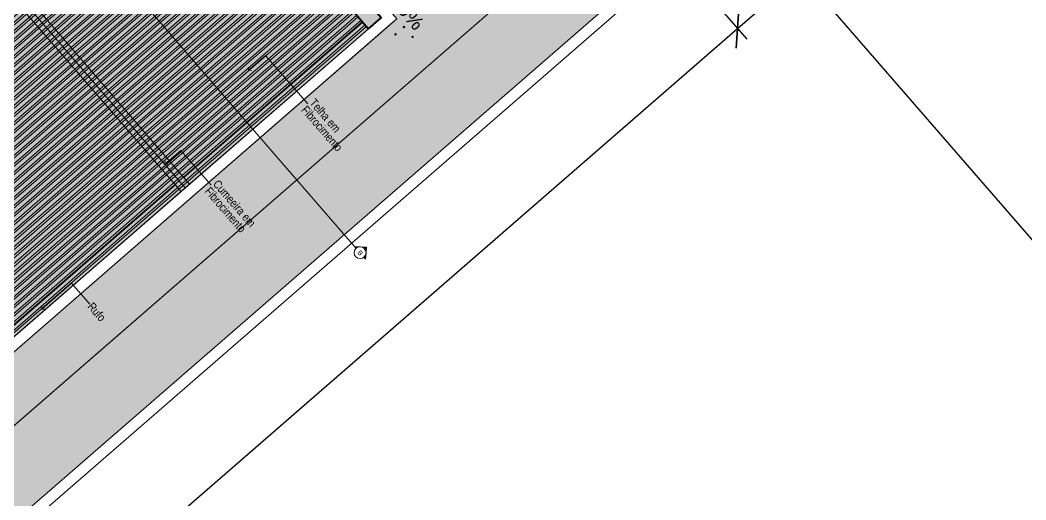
# Model space of a CAD drawing. Extents: x -175 to 397, y -1718 to -729.
# Drawn here: x 112.38 to 130.41, y -1396.95 to -1388.36 of the extents above; entities that cross this region are included whole.
import ezdxf

# ---------------------------------------------------------------- set-up
doc = ezdxf.new("R2010")
doc.units = 0
doc.header["$LTSCALE"] = 2
doc.set_wipeout_variables(frame=1)
doc.linetypes.add('Dot & Dashed', pattern=[0.012, 0.01, -0.001, 0, -0.001])
doc.linetypes.add('Wipeout_Contour', pattern=[1, 0, -1])
for name, color, linetype, lineweight in [('01_PLANTA COBERTURA_5_0_Caneta_No__7', 7, 'Continuous', 13), ('01_PLANTA COBERTURA_5_COBERTURA-LINHAS.EXEC_Caneta_No__241', 7, 'Continuous', 13), ('01_PLANTA COBERTURA_5_ESTRUTURA-COB.EST_Caneta_No__1', 7, 'Continuous', 35), ('01_PLANTA COBERTURA_5_ESTRUTURA-COB.EST_Caneta_No__241', 7, 'Continuous', 13), ('01_PLANTA COBERTURA_5_ESTRUTURA-COB.EST_Caneta_No__98', 7, 'Continuous', 0), ('01_PLANTA COBERTURA_5_LAJES.EST_Caneta_No__241', 7, 'Continuous', 13), ('01_PLANTA COBERTURA_5_LAJES.EST_Caneta_No__98', 7, 'Continuous', 0), ('01_PLANTA COBERTURA_5_LAJES.EST_Caneta_No__99', 7, 'Continuous', 20), ('01_PLANTA COBERTURA_5_PAREDE CONSTRUIR_Caneta_No__241', 7, 'Continuous', 13), ('01_PLANTA COBERTURA_5_TERRENO.ARQ_Caneta_No__241', 7, 'Continuous', 13)]:
    doc.layers.add(name, color=color, linetype=linetype, lineweight=lineweight)
for name, color, linetype, lineweight, true_color in [('01_PLANTA COBERTURA_5_COTAS IMPLANTAÇÃO.EXEC_Caneta_No__25', 7, 'Continuous', 13, 0x982312), ('01_PLANTA COBERTURA_5_ESTRUTURA-COB.EST_Caneta_No__13', 7, 'Continuous', 0, 0xaaaaaa), ('01_PLANTA COBERTURA_5_ESTRUTURA-COB.EST_Caneta_No__19', 7, 'Continuous', 0, 0xe9e9e9), ('01_PLANTA COBERTURA_5_ESTRUTURA-COB.EST_Caneta_No__9', 7, 'Continuous', 5, 0x020202), ('01_PLANTA COBERTURA_5_LAJES.EST_Caneta_No__18', 7, 'Continuous', 0, 0xdfdfdf), ('01_PLANTA COBERTURA_5_LAJES.EST_Caneta_No__19', 7, 'Continuous', 0, 0xe9e9e9)]:
    doc.layers.add(name, color=color, linetype=linetype, lineweight=lineweight, true_color=true_color)
for name, color, linetype in [('01_PLANTA COBERTURA_5_ESTRUTURA-COB.EST', 7, 'Continuous'), ('01_PLANTA COBERTURA_5_LAJES.EST', 7, 'Continuous'), ('01_PLANTA COBERTURA_5_PAREDE CONSTRUIR', 7, 'Continuous'), ('01_PLANTA COBERTURA_5_TERRENO.ARQ', 7, 'Continuous'), ('ARQ-COTAS', 7, 'Continuous'), ('F-SC-SUPERFICIE', 7, 'Continuous')]:
    doc.layers.add(name, color=color, linetype=linetype)
doc.styles.add('GENERATED_STYLE_1', font='arial.ttf')
doc.styles.add('GENERATED_STYLE_2', font='ARIALN.TTF')
doc.styles.add('ROMANS', font='ROMANS.shx')
doc.styles.get("Standard").update_dxf_attribs({"font": 'arial.ttf'})
doc.dimstyles.new('1-500', dxfattribs={"dimscale": 5, "dimtxt": 0.15, "dimasz": 0.1, "dimexe": 0.05, "dimexo": 0.1, "dimgap": 0.03, "dimtad": 1, "dimzin": 5, "dimdsep": 46, "dimtxsty": 'ROMANS', "dimblk": 'OBLIQUE', "dimcen": 0, "dimclrd": 256, "dimclre": 256, "dimclrt": 2, "dimadec": 0, "dimazin": 0, "dimtfac": 1, "dimtofl": 0, "dimtmove": 2, "dimatfit": 3, "dimldrblk": 'OBLIQUE', "dimfxl": 0.04, "dimtolj": 1, "dimtzin": 1, "dimarcsym": 0})
pattern_1 = [(90, (184.42084, -1352.6369), (-0.1125, -7e-18), []), (90, (184.38334, -1352.6369), (-0.1125, -7e-18), [])]

# ---------------------------------------------------------------- blocks, each defined once
blk = doc.blocks.new('IMPLANTAÇÃO')
at = {"layer": '01_PLANTA COBERTURA_5_COTAS IMPLANTAÇÃO.EXEC_Caneta_No__25', "linetype": 'Continuous', "lineweight": 13, "true_color": 0x982312}
for points in [[(140.589, -1385.237), (140.59, -1385.241), (140.593, -1385.245), (140.597, -1385.248), (140.602, -1385.249), (140.607, -1385.248), (140.611, -1385.245), (140.613, -1385.241), (140.614, -1385.237), (140.613, -1385.232), (140.611, -1385.228), (140.607, -1385.225), (140.602, -1385.224), (140.597, -1385.225), (140.593, -1385.228), (140.59, -1385.232)], [(140.824, -1385.237), (140.825, -1385.241), (140.828, -1385.245), (140.832, -1385.248), (140.837, -1385.249), (140.842, -1385.248), (140.846, -1385.245), (140.848, -1385.241), (140.849, -1385.237), (140.848, -1385.232), (140.846, -1385.228), (140.842, -1385.225), (140.837, -1385.224), (140.832, -1385.225), (140.828, -1385.228), (140.825, -1385.232)], [(140.589, -1385.437), (140.59, -1385.441), (140.593, -1385.445), (140.597, -1385.448), (140.602, -1385.449), (140.607, -1385.448), (140.611, -1385.445), (140.613, -1385.441), (140.614, -1385.437), (140.613, -1385.432), (140.611, -1385.428), (140.607, -1385.425), (140.602, -1385.424), (140.597, -1385.425), (140.593, -1385.428), (140.59, -1385.432)]]:
    blk.add_hatch(color=24, dxfattribs=at).paths.add_polyline_path(points)
at = {"layer": '01_PLANTA COBERTURA_5_LAJES.EST', "linetype": 'Continuous', "lineweight": 0, "true_color": 0x000000}
for points in [[(143.215, -1388.407), (143.14, -1388.332), (143.065, -1388.407, -0.414214)], [(143.29, -1388.482), (143.215, -1388.407, -0.198912), (143.246, -1388.482)]]:
    blk.add_hatch(color=18, dxfattribs=at).paths.add_polyline_path(points)
at = {"layer": '01_PLANTA COBERTURA_5_LAJES.EST_Caneta_No__18', "linetype": 'Continuous', "lineweight": 0, "true_color": 0xdfdfdf}
h = blk.add_hatch(dxfattribs=at)
h.set_pattern_fill('PISO_EXTERNO__0005', color=254, style=0, pattern_type=2)
h.set_pattern_definition([(45, (184.42084, -1352.0369), (-0.1909188, 0.1909188), [0, -0.18, 0, -0.27]), (110, (185.02084, -1352.0369), (0.253717, 0.09234544), [0, -0.132, 0, -0.228])])
h.paths.add_polyline_path([(107.907, -1417.738), (110.607, -1417.738, -0.414214), (108.607, -1419.738), (117.607, -1419.738, -0.414214), (115.607, -1417.738), (115.607, -1414.938), (115.607, -1398.037, -0.414214), (117.907, -1395.737), (118.507, -1395.737), (118.507, -1394.937), (117.907, -1394.937), (117.907, -1390.841), (119.307, -1390.841), (119.307, -1389.341), (117.907, -1389.341), (117.907, -1385.237), (119.307, -1385.237), (127.707, -1385.237), (130.607, -1385.237), (140.407, -1385.237), (140.407, -1394.937), (130.607, -1394.937), (130.607, -1399.737), (140.407, -1399.737), (140.407, -1403.488), (138.807, -1403.488), (138.807, -1404.987), (140.407, -1404.987), (140.407, -1412.937), (135.505, -1412.937), (135.505, -1413.737), (140.06, -1413.737), (140.06, -1419.738), (140.407, -1419.738), (142.907, -1419.738), (142.907, -1380.738), (142.707, -1380.738), (142.707, -1412.937), (141.407, -1412.937), (141.407, -1382.638), (117.907, -1382.638), (117.907, -1380.738), (107.907, -1380.738)])
h.paths.add_polyline_path([(110.607, -1397.738), (108.107, -1397.738), (108.107, -1395.726), (108.622, -1395.728, -0.414214), (110.607, -1397.724)], flags=0)
h.paths.add_polyline_path([(110.607, -1398.222, -0.009328), (110.607, -1398.297)], flags=0)
h.paths.add_polyline_path([(131.607, -1398.937), (131.607, -1395.737), (140.407, -1395.737), (140.407, -1398.937)], flags=0)
h.paths.add_polyline_path([(116.707, -1386.737), (108.107, -1386.737), (108.107, -1385.237), (116.707, -1385.237)], flags=0)
at = {"layer": '01_PLANTA COBERTURA_5_LAJES.EST_Caneta_No__19', "linetype": 'Continuous', "lineweight": 0, "true_color": 0xefefef}
blk.add_hatch(color=7, dxfattribs=at).paths.add_polyline_path([(119.507, -1399.937), (118.107, -1399.937), (118.107, -1412.737), (127.907, -1412.737), (140.207, -1412.737), (140.207, -1409.437), (140.207, -1405.188), (138.607, -1405.188), (138.607, -1403.288), (140.207, -1403.288), (140.207, -1399.937), (138.607, -1399.937), (130.407, -1399.937), (130.407, -1394.737), (140.207, -1394.737), (140.207, -1385.437), (130.407, -1385.437), (127.907, -1385.437), (127.707, -1385.437), (119.507, -1385.437), (118.107, -1385.437), (118.107, -1389.141), (119.507, -1389.141), (119.507, -1391.041), (118.107, -1391.041), (118.107, -1394.737), (119.507, -1394.737)])
at = {"layer": '01_PLANTA COBERTURA_5_TERRENO.ARQ', "linetype": 'Continuous', "lineweight": 0, "true_color": 0xc5d9be}
blk.add_hatch(color=9, dxfattribs=at).paths.add_polyline_path([(117.907, -1380.938), (117.907, -1382.638), (141.407, -1382.638), (141.407, -1409.237), (142.707, -1409.237), (142.707, -1380.938), (141.407, -1380.938)])
at = {"layer": '01_PLANTA COBERTURA_5_COBERTURA-LINHAS.EXEC_Caneta_No__241', "color": 7, "linetype": 'Continuous', "lineweight": 13, "ltscale": 1000}
for p, q in [((139.359, -1387.852), (139.359, -1387.445)), ((139.359, -1387.852), (139.321, -1387.814)), ((139.359, -1387.852), (139.396, -1387.814)), ((139.647, -1390.087), (139.647, -1389.708)), ((139.647, -1390.087), (139.61, -1390.049)), ((139.647, -1390.087), (139.685, -1390.049))]:
    blk.add_line(p, q, dxfattribs=at)
at = {"layer": '01_PLANTA COBERTURA_5_COTAS IMPLANTAÇÃO.EXEC_Caneta_No__25', "color": 24, "linetype": 'Continuous', "lineweight": 13, "ltscale": 1000, "true_color": 0x982312}
for centre in [(140.602, -1385.237), (140.837, -1385.237), (140.602, -1385.437)]:
    blk.add_circle(centre, 0.0125, dxfattribs=at)
at = {"layer": '01_PLANTA COBERTURA_5_ESTRUTURA-COB.EST_Caneta_No__241', "color": 7, "linetype": 'Continuous', "lineweight": 13, "ltscale": 1000}
for p, q in [((140.052, -1385.737), (140.052, -1389.987)), ((140.052, -1394.44), (140.052, -1390.187))]:
    blk.add_line(p, q, dxfattribs=at)
at = {"layer": '01_PLANTA COBERTURA_5_LAJES.EST_Caneta_No__241', "color": 7, "linetype": 'Continuous', "lineweight": 13, "ltscale": 1000, "flags": 128}
for points in [[(127.707, -1385.237), (130.607, -1385.237), (140.407, -1385.237), (140.407, -1394.937)], [(142.907, -1419.738), (142.907, -1380.738), (142.707, -1380.738), (142.707, -1412.937)], [(141.407, -1412.937), (141.407, -1382.638), (117.907, -1382.638)], [(118.107, -1394.737), (119.507, -1394.737), (119.507, -1399.937), (118.107, -1399.937), (118.107, -1412.737), (127.907, -1412.737), (140.207, -1412.737), (140.207, -1409.437), (140.207, -1405.188), (138.607, -1405.188), (138.607, -1403.288), (140.207, -1403.288), (140.207, -1399.937), (138.607, -1399.937), (130.407, -1399.937), (130.407, -1394.737), (140.207, -1394.737), (140.207, -1385.437), (130.407, -1385.437), (127.907, -1385.437), (127.707, -1385.437), (119.507, -1385.437)]]:
    blk.add_lwpolyline(points, dxfattribs=at)
at = {"layer": '01_PLANTA COBERTURA_5_LAJES.EST_Caneta_No__98', "color": 7, "linetype": 'Continuous', "lineweight": 0, "ltscale": 1000, "flags": 128}
for points in [[(143.215, -1388.407, 0.414214), (143.065, -1388.407), (143.14, -1388.332)], [(143.29, -1388.482), (143.246, -1388.482, 0.198912), (143.215, -1388.407)]]:
    blk.add_lwpolyline(points, format="xyb", close=True, dxfattribs=at)
at = {"layer": '01_PLANTA COBERTURA_5_LAJES.EST_Caneta_No__98', "color": 7, "linetype": 'Continuous', "lineweight": 0, "ltscale": 1000}
blk.add_circle((143.14, -1388.482), 0.106, dxfattribs=at)
at = {"layer": '01_PLANTA COBERTURA_5_TERRENO.ARQ_Caneta_No__241', "color": 7, "linetype": 'Continuous', "lineweight": 13, "ltscale": 1000, "flags": 128}
blk.add_lwpolyline([(117.907, -1380.938), (117.907, -1382.638), (141.407, -1382.638), (141.407, -1409.237), (142.707, -1409.237), (142.707, -1380.938), (141.407, -1380.938)], close=True, dxfattribs=at)
at = {"layer": '01_PLANTA COBERTURA_5_0_Caneta_No__7', "color": 7, "linetype": 'Continuous', "lineweight": 13, "insert": (143.105, -1388.525), "char_height": 0.085, "attachment_point": 7, "style": 'GENERATED_STYLE_1'}
blk.add_mtext('\\A1;{\\pql;\\pt0;\\fArial|b0|i0|c0|p0;\\W1.000000;B}', dxfattribs=at)
at = {"layer": '01_PLANTA COBERTURA_5_COBERTURA-LINHAS.EXEC_Caneta_No__241', "color": 7, "linetype": 'Continuous', "lineweight": 13, "insert": (140.516, -1387.269), "char_height": 0.15, "width": 1.6, "attachment_point": 1, "line_spacing_factor": 0.782313, "style": 'GENERATED_STYLE_2'}
blk.add_mtext('\\A1;{\\pql;\\pt0,241;\\fArial Narrow|b0|i0|c0|p0;\\W1.000000;Telha em Fibrocimento\\fArial Narrow|b0|i0|c0|p0;\\W1.000000;\\A1{\\H.66x;\\S^  ;}\\fArial Narrow|b0|i0|c0|p0;\\W1.000000;\\fArial Narrow|b0|i0|c0|p0;\\W1.000000;\\A1{\\H.66x;\\S^  ;}\\fArial Narrow|b0|i0|c0|p0;\\W1.000000;\\fArial Narrow|b0|i0|c0|p0;\\W1.000000;\\fArial Narrow|b0|i0|c0|p0;\\W1.000000;\\fArial Narrow|b0|i0|c0|p0;\\W1.000000;\\fArial Narrow|b0|i0|c0|p0;\\W1.000000;\\fArial Narrow|b0|i0|c0|p0;\\W1.000000;\\fArial Narrow|b0|i0|c0|p0;\\W1.000000;\\A1{\\H.66x;\\S^  ;}\\fArial Narrow|b0|i0|c0|p0;\\W1.000000;\\fArial Narrow|b0|i0|c0|p0;\\W1.000000;\\A1{\\H.66x;\\S^  ;}\\fArial Narrow|b0|i0|c0|p0;\\W1.000000;\\fArial Narrow|b0|i0|c0|p0;\\W1.000000;\\fArial Narrow|b0|i0|c0|p0;\\W1.000000;\\fArial Narrow|b0|i0|c0|p0;\\W1.000000;\\fArial Narrow|b0|i0|c0|p0;\\W1.000000;\\fArial Narrow|b0|i0|c0|p0;\\W1.000000;\\fArial Narrow|b0|i0|c0|p0;\\W1.000000;\\A1{\\H.66x;\\S^  ;}\\fArial Narrow|b0|i0|c0|p0;\\W1.000000;\\fArial Narrow|b0|i0|c0|p0;\\W1.000000;\\A1{\\H.66x;\\S^  ;}\\fArial Narrow|b0|i0|c0|p0;\\W1.000000;\\fArial Narrow|b0|i0|c0|p0;\\W1.000000;\\fArial Narrow|b0|i0|c0|p0;\\W1.000000;\\fArial Narrow|b0|i0|c0|p0;\\W1.000000;\\fArial Narrow|b0|i0|c0|p0;\\W1.000000;\\fArial Narrow|b0|i0|c0|p0;\\W1.000000;\\fArial Narrow|b0|i0|c0|p0;\\W1.000000;\\A1{\\H.66x;\\S^  ;}\\fArial Narrow|b0|i0|c0|p0;\\W1.000000;\\fArial Narrow|b0|i0|c0|p0;\\W1.000000;\\A1{\\H.66x;\\S^  ;}\\fArial Narrow|b0|i0|c0|p0;\\W1.000000;\\fArial Narrow|b0|i0|c0|p0;\\W1.000000;\\fArial Narrow|b0|i0|c0|p0;\\W1.000000;\\fArial Narrow|b0|i0|c0|p0;\\W1.000000;\\fArial Narrow|b0|i0|c0|p0;\\W1.000000;\\fArial Narrow|b0|i0|c0|p0;\\W1.000000;\\fArial Narrow|b0|i0|c0|p0;\\W1.000000;\\A1{\\H.66x;\\S^  ;}\\fArial Narrow|b0|i0|c0|p0;\\W1.000000;\\fArial Narrow|b0|i0|c0|p0;\\W1.000000;\\A1{\\H.66x;\\S^  ;}\\fArial Narrow|b0|i0|c0|p0;\\W1.000000;\\fArial Narrow|b0|i0|c0|p0;\\W1.000000;\\fArial Narrow|b0|i0|c0|p0;\\W1.000000;\\fArial Narrow|b0|i0|c0|p0;\\W1.000000;\\fArial Narrow|b0|i0|c0|p0;\\W1.000000;\\fArial Narrow|b0|i0|c0|p0;\\W1.000000;\\fArial Narrow|b0|i0|c0|p0;\\W1.000000;\\A1{\\H.66x;\\S^  ;}\\fArial Narrow|b0|i0|c0|p0;\\W1.000000;}', dxfattribs=at)
at = {"layer": '01_PLANTA COBERTURA_5_COBERTURA-LINHAS.EXEC_Caneta_No__241', "color": 7, "linetype": 'Continuous', "lineweight": 13, "insert": (140.664, -1392.668), "char_height": 0.15, "attachment_point": 1, "style": 'GENERATED_STYLE_2'}
blk.add_mtext('\\A1;{\\pql;\\pt0,241;\\fArial Narrow|b0|i0|c0|p0;\\W1.000000;Rufo \\fArial Narrow|b0|i0|c0|p0;\\W1.000000;\\A1{\\H.66x;\\S^  ;}\\fArial Narrow|b0|i0|c0|p0;\\W1.000000;\\fArial Narrow|b0|i0|c0|p0;\\W1.000000;\\A1{\\H.66x;\\S^  ;}\\fArial Narrow|b0|i0|c0|p0;\\W1.000000;\\fArial Narrow|b0|i0|c0|p0;\\W1.000000;\\fArial Narrow|b0|i0|c0|p0;\\W1.000000;\\fArial Narrow|b0|i0|c0|p0;\\W1.000000;\\fArial Narrow|b0|i0|c0|p0;\\W1.000000;\\fArial Narrow|b0|i0|c0|p0;\\W1.000000;\\fArial Narrow|b0|i0|c0|p0;\\W1.000000;\\A1{\\H.66x;\\S^  ;}\\fArial Narrow|b0|i0|c0|p0;\\W1.000000;\\fArial Narrow|b0|i0|c0|p0;\\W1.000000;\\A1{\\H.66x;\\S^  ;}\\fArial Narrow|b0|i0|c0|p0;\\W1.000000;\\fArial Narrow|b0|i0|c0|p0;\\W1.000000;\\fArial Narrow|b0|i0|c0|p0;\\W1.000000;\\fArial Narrow|b0|i0|c0|p0;\\W1.000000;\\fArial Narrow|b0|i0|c0|p0;\\W1.000000;\\fArial Narrow|b0|i0|c0|p0;\\W1.000000;\\fArial Narrow|b0|i0|c0|p0;\\W1.000000;\\A1{\\H.66x;\\S^  ;}\\fArial Narrow|b0|i0|c0|p0;\\W1.000000;\\fArial Narrow|b0|i0|c0|p0;\\W1.000000;\\A1{\\H.66x;\\S^  ;}\\fArial Narrow|b0|i0|c0|p0;\\W1.000000;\\fArial Narrow|b0|i0|c0|p0;\\W1.000000;\\fArial Narrow|b0|i0|c0|p0;\\W1.000000;\\fArial Narrow|b0|i0|c0|p0;\\W1.000000;\\fArial Narrow|b0|i0|c0|p0;\\W1.000000;\\fArial Narrow|b0|i0|c0|p0;\\W1.000000;\\fArial Narrow|b0|i0|c0|p0;\\W1.000000;\\A1{\\H.66x;\\S^  ;}\\fArial Narrow|b0|i0|c0|p0;\\W1.000000;\\fArial Narrow|b0|i0|c0|p0;\\W1.000000;\\A1{\\H.66x;\\S^  ;}\\fArial Narrow|b0|i0|c0|p0;\\W1.000000;\\fArial Narrow|b0|i0|c0|p0;\\W1.000000;\\fArial Narrow|b0|i0|c0|p0;\\W1.000000;\\fArial Narrow|b0|i0|c0|p0;\\W1.000000;\\fArial Narrow|b0|i0|c0|p0;\\W1.000000;\\fArial Narrow|b0|i0|c0|p0;\\W1.000000;\\fArial Narrow|b0|i0|c0|p0;\\W1.000000;\\A1{\\H.66x;\\S^  ;}\\fArial Narrow|b0|i0|c0|p0;\\W1.000000;\\fArial Narrow|b0|i0|c0|p0;\\W1.000000;\\A1{\\H.66x;\\S^  ;}\\fArial Narrow|b0|i0|c0|p0;\\W1.000000;\\fArial Narrow|b0|i0|c0|p0;\\W1.000000;\\fArial Narrow|b0|i0|c0|p0;\\W1.000000;\\fArial Narrow|b0|i0|c0|p0;\\W1.000000;\\fArial Narrow|b0|i0|c0|p0;\\W1.000000;\\fArial Narrow|b0|i0|c0|p0;\\W1.000000;\\fArial Narrow|b0|i0|c0|p0;\\W1.000000;\\A1{\\H.66x;\\S^  ;}\\fArial Narrow|b0|i0|c0|p0;\\W1.000000;}', dxfattribs=at)
at = {"color": 254, "linetype": 'Wipeout_Contour', "lineweight": 0, "ltscale": 257.852936}
blk.add_wipeout([(142.877, -1380.768), (142.877, -1419.738), (142.907, -1419.738), (142.907, -1380.768)], dxfattribs=at).dxf.layer = '01_PLANTA COBERTURA_5_PAREDE CONSTRUIR'
at = {"color": 254, "linetype": 'Wipeout_Contour', "lineweight": 0, "ltscale": 241.171527}
blk.add_wipeout([(142.707, -1380.938), (142.707, -1409.237), (142.737, -1409.237), (142.737, -1380.938)], dxfattribs=at).dxf.layer = '01_PLANTA COBERTURA_5_PAREDE CONSTRUIR'
at = {"color": 254, "linetype": 'Wipeout_Contour', "lineweight": 0, "ltscale": 165.428312}
blk.add_wipeout([(140.237, -1385.407), (140.377, -1385.407), (140.377, -1385.267)], dxfattribs=at).dxf.layer = '01_PLANTA COBERTURA_5_PAREDE CONSTRUIR'
at = {"layer": '01_PLANTA COBERTURA_5_LAJES.EST', "linetype": 'Continuous', "lineweight": 0, "true_color": 0x000000}
blk.add_hatch(color=18, dxfattribs=at).paths.add_polyline_path([(142.99, -1388.482), (143.034, -1388.482, -0.198912), (143.065, -1388.407)])
at = {"layer": '01_PLANTA COBERTURA_5_LAJES.EST_Caneta_No__98', "color": 7, "linetype": 'Continuous', "lineweight": 0, "ltscale": 1000, "flags": 128}
blk.add_lwpolyline([(142.99, -1388.482), (143.034, -1388.482, -0.198912), (143.065, -1388.407)], format="xyb", close=True, dxfattribs=at)
at = {"color": 254, "linetype": 'Wipeout_Contour', "lineweight": 0, "ltscale": 240.943221}
blk.add_wipeout([(142.737, -1380.908), (142.737, -1409.267), (142.877, -1409.267), (142.877, -1380.908)], dxfattribs=at).dxf.layer = '01_PLANTA COBERTURA_5_PAREDE CONSTRUIR'
at = {"color": 254, "linetype": 'Wipeout_Contour', "lineweight": 0, "ltscale": 231.601112}
blk.add_wipeout([(140.377, -1385.267), (140.377, -1394.907), (140.407, -1394.907), (140.407, -1385.267)], dxfattribs=at).dxf.layer = '01_PLANTA COBERTURA_5_PAREDE CONSTRUIR'
at = {"color": 254, "linetype": 'Wipeout_Contour', "lineweight": 0, "ltscale": 232.090566}
blk.add_wipeout([(140.207, -1385.437), (140.207, -1394.737), (140.237, -1394.737), (140.237, -1385.437)], dxfattribs=at).dxf.layer = '01_PLANTA COBERTURA_5_PAREDE CONSTRUIR'
at = {"layer": '01_PLANTA COBERTURA_5_PAREDE CONSTRUIR_Caneta_No__241', "color": 7, "linetype": 'Continuous', "lineweight": 13, "ltscale": 1000, "flags": 128}
for points in [[(142.907, -1419.738), (142.907, -1380.738)], [(142.707, -1380.938), (142.707, -1409.237)]]:
    blk.add_lwpolyline(points, dxfattribs=at)
at = {"layer": '01_PLANTA COBERTURA_5_COBERTURA-LINHAS.EXEC_Caneta_No__241', "color": 7, "linetype": 'Continuous', "lineweight": 13, "insert": (140.48, -1389.53), "char_height": 0.15, "width": 1.6, "attachment_point": 1, "line_spacing_factor": 0.782741, "style": 'GENERATED_STYLE_2'}
blk.add_mtext('\\A1;{\\pql;\\pt0,241;\\fArial Narrow|b0|i0|c0|p0;\\W1.000000;Cumeeira em Fibrocimento\\fArial Narrow|b0|i0|c0|p0;\\W1.000000;\\A1{\\H.66x;\\S^  ;}\\fArial Narrow|b0|i0|c0|p0;\\W1.000000;\\fArial Narrow|b0|i0|c0|p0;\\W1.000000;\\A1{\\H.66x;\\S^  ;}\\fArial Narrow|b0|i0|c0|p0;\\W1.000000;\\fArial Narrow|b0|i0|c0|p0;\\W1.000000;\\fArial Narrow|b0|i0|c0|p0;\\W1.000000;\\fArial Narrow|b0|i0|c0|p0;\\W1.000000;\\fArial Narrow|b0|i0|c0|p0;\\W1.000000;\\fArial Narrow|b0|i0|c0|p0;\\W1.000000;\\fArial Narrow|b0|i0|c0|p0;\\W1.000000;\\A1{\\H.66x;\\S^  ;}\\fArial Narrow|b0|i0|c0|p0;\\W1.000000;\\fArial Narrow|b0|i0|c0|p0;\\W1.000000;\\A1{\\H.66x;\\S^  ;}\\fArial Narrow|b0|i0|c0|p0;\\W1.000000;\\fArial Narrow|b0|i0|c0|p0;\\W1.000000;\\fArial Narrow|b0|i0|c0|p0;\\W1.000000;\\fArial Narrow|b0|i0|c0|p0;\\W1.000000;\\fArial Narrow|b0|i0|c0|p0;\\W1.000000;\\fArial Narrow|b0|i0|c0|p0;\\W1.000000;\\fArial Narrow|b0|i0|c0|p0;\\W1.000000;\\A1{\\H.66x;\\S^  ;}\\fArial Narrow|b0|i0|c0|p0;\\W1.000000;\\fArial Narrow|b0|i0|c0|p0;\\W1.000000;\\A1{\\H.66x;\\S^  ;}\\fArial Narrow|b0|i0|c0|p0;\\W1.000000;\\fArial Narrow|b0|i0|c0|p0;\\W1.000000;\\fArial Narrow|b0|i0|c0|p0;\\W1.000000;\\fArial Narrow|b0|i0|c0|p0;\\W1.000000;\\fArial Narrow|b0|i0|c0|p0;\\W1.000000;\\fArial Narrow|b0|i0|c0|p0;\\W1.000000;\\fArial Narrow|b0|i0|c0|p0;\\W1.000000;\\A1{\\H.66x;\\S^  ;}\\fArial Narrow|b0|i0|c0|p0;\\W1.000000;\\fArial Narrow|b0|i0|c0|p0;\\W1.000000;\\A1{\\H.66x;\\S^  ;}\\fArial Narrow|b0|i0|c0|p0;\\W1.000000;\\fArial Narrow|b0|i0|c0|p0;\\W1.000000;\\fArial Narrow|b0|i0|c0|p0;\\W1.000000;\\fArial Narrow|b0|i0|c0|p0;\\W1.000000;\\fArial Narrow|b0|i0|c0|p0;\\W1.000000;\\fArial Narrow|b0|i0|c0|p0;\\W1.000000;\\fArial Narrow|b0|i0|c0|p0;\\W1.000000;\\A1{\\H.66x;\\S^  ;}\\fArial Narrow|b0|i0|c0|p0;\\W1.000000;\\fArial Narrow|b0|i0|c0|p0;\\W1.000000;\\A1{\\H.66x;\\S^  ;}\\fArial Narrow|b0|i0|c0|p0;\\W1.000000;\\fArial Narrow|b0|i0|c0|p0;\\W1.000000;\\fArial Narrow|b0|i0|c0|p0;\\W1.000000;\\fArial Narrow|b0|i0|c0|p0;\\W1.000000;\\fArial Narrow|b0|i0|c0|p0;\\W1.000000;\\fArial Narrow|b0|i0|c0|p0;\\W1.000000;\\fArial Narrow|b0|i0|c0|p0;\\W1.000000;\\A1{\\H.66x;\\S^  ;}\\fArial Narrow|b0|i0|c0|p0;\\W1.000000;}', dxfattribs=at)
at = {"layer": '01_PLANTA COBERTURA_5_ESTRUTURA-COB.EST_Caneta_No__98', "color": 7, "linetype": 'Continuous', "lineweight": 0, "insert": (140.791, -1385.056), "char_height": 0.25, "attachment_point": 6, "style": 'GENERATED_STYLE_1'}
blk.add_mtext('\\A1;{\\pqr;\\fArial|b0|i0|c0|p0;\\W1.000000;INCLINAÇÃO 10%}', dxfattribs=at)
at = {"color": 254, "linetype": 'Wipeout_Contour', "lineweight": 0, "ltscale": 231.835224}
blk.add_wipeout([(140.237, -1385.407), (140.237, -1394.767), (140.377, -1394.767), (140.377, -1385.407)], dxfattribs=at).dxf.layer = '01_PLANTA COBERTURA_5_PAREDE CONSTRUIR'
at = {"layer": '01_PLANTA COBERTURA_5_ESTRUTURA-COB.EST', "linetype": 'Continuous', "lineweight": 0, "true_color": 0xffffff}
for points in [[(140.052, -1389.987), (140.207, -1389.987), (140.207, -1385.737), (140.052, -1385.737)], [(140.207, -1390.187), (140.052, -1390.187), (140.052, -1394.44), (140.207, -1394.44)]]:
    blk.add_hatch(color=7, dxfattribs=at).paths.add_polyline_path(points)
at = {"layer": '01_PLANTA COBERTURA_5_ESTRUTURA-COB.EST_Caneta_No__13', "linetype": 'Continuous', "lineweight": 0, "true_color": 0xaaaaaa}
h = blk.add_hatch(dxfattribs=at)
h.set_pattern_fill('TELHA_COBERTURA_02_0005', color=253, style=0, pattern_type=2)
h.set_pattern_definition(pattern_1)
h.paths.add_polyline_path([(140.207, -1385.737), (118.107, -1385.737), (118.107, -1389.141), (119.507, -1389.141), (119.507, -1390.087), (140.207, -1390.087)])
h = blk.add_hatch(dxfattribs=at)
h.set_pattern_fill('TELHA_COBERTURA_02_0005', color=253, style=0, pattern_type=2)
h.set_pattern_definition(pattern_1)
h.paths.add_polyline_path([(118.107, -1391.041), (118.107, -1394.437), (119.507, -1394.437), (140.207, -1394.437), (140.207, -1390.087), (119.507, -1390.087), (119.507, -1391.041)])
at = {"layer": '01_PLANTA COBERTURA_5_ESTRUTURA-COB.EST_Caneta_No__19', "linetype": 'Continuous', "lineweight": 0, "true_color": 0xe9e9e9}
blk.add_hatch(color=254, dxfattribs=at).paths.add_polyline_path([(119.507, -1389.987), (119.507, -1390.187), (140.207, -1390.187), (140.207, -1389.987)])
at = {"layer": '01_PLANTA COBERTURA_5_COBERTURA-LINHAS.EXEC_Caneta_No__241', "color": 7, "linetype": 'Continuous', "lineweight": 13, "ltscale": 1000}
for p, q in [((139.359, -1387.445), (140.511, -1387.445)), ((139.647, -1389.708), (140.475, -1389.708)), ((140.159, -1393.455), (140.159, -1392.748)), ((140.159, -1392.748), (140.659, -1392.748)), ((140.159, -1393.455), (140.121, -1393.418)), ((140.159, -1393.455), (140.196, -1393.418))]:
    blk.add_line(p, q, dxfattribs=at)
at = {"layer": '01_PLANTA COBERTURA_5_ESTRUTURA-COB.EST_Caneta_No__1', "color": 7, "linetype": 'Continuous', "lineweight": 35, "ltscale": 1000, "flags": 128}
blk.add_lwpolyline([(118.107, -1385.737), (140.207, -1385.737), (140.207, -1385.437), (118.107, -1385.437)], close=True, dxfattribs=at)
at = {"layer": '01_PLANTA COBERTURA_5_ESTRUTURA-COB.EST_Caneta_No__241', "color": 7, "linetype": 'Continuous', "lineweight": 13, "ltscale": 1000}
for p, q in [((140.052, -1385.737), (140.207, -1385.737)), ((140.207, -1385.737), (140.207, -1389.987)), ((119.507, -1389.987), (140.207, -1389.987)), ((140.052, -1389.987), (140.207, -1389.987)), ((140.207, -1390.187), (140.207, -1389.987)), ((119.507, -1390.187), (140.207, -1390.187)), ((140.207, -1390.187), (140.052, -1390.187)), ((140.207, -1394.44), (140.207, -1390.187))]:
    blk.add_line(p, q, dxfattribs=at)
at = {"layer": '01_PLANTA COBERTURA_5_ESTRUTURA-COB.EST_Caneta_No__9', "color": 18, "linetype": 'Continuous', "lineweight": 5, "ltscale": 1000, "true_color": 0x020202, "flags": 128}
for points in [[(140.207, -1385.737), (118.107, -1385.737), (118.107, -1389.141), (119.507, -1389.141), (119.507, -1390.087), (140.207, -1390.087)], [(118.107, -1391.041), (118.107, -1394.437), (119.507, -1394.437), (140.207, -1394.437), (140.207, -1390.087), (119.507, -1390.087), (119.507, -1391.041)]]:
    blk.add_lwpolyline(points, close=True, dxfattribs=at)
at = {"layer": '01_PLANTA COBERTURA_5_LAJES.EST_Caneta_No__99', "color": 7, "linetype": 'Dot & Dashed', "lineweight": 20, "ltscale": 1000}
blk.add_line((142.99, -1388.482), (107.715, -1388.482), dxfattribs=at)
at = {"layer": '01_PLANTA COBERTURA_5_PAREDE CONSTRUIR_Caneta_No__241', "color": 7, "linetype": 'Continuous', "lineweight": 13, "ltscale": 1000, "flags": 128}
for points in [[(140.407, -1394.937), (140.407, -1385.267)], [(140.207, -1385.437), (140.207, -1394.737)]]:
    blk.add_lwpolyline(points, dxfattribs=at)
blk = doc.blocks.new('_Oblique')
at = {"color": 0, "linetype": 'ByBlock', "lineweight": -2}
blk.add_line((-0.5, -0.5), (0.5, 0.5), dxfattribs=at)
blk = doc.blocks.new('*D190')
at = {"layer": 'ARQ-COTAS', "lineweight": -2, "transparency": 16777216}
for p, q in [((124.496, -1387.651), (125.405, -1388.699)), ((95.792, -1414.073), (125.241, -1388.51)), ((95.047, -1413.215), (95.956, -1414.262))]:
    blk.add_line(p, q, dxfattribs=at)
at = {"layer": 'Defpoints', "color": 0, "transparency": 16777216}
for p in [(124.168, -1387.274), (125.241, -1388.51), (94.719, -1412.837)]:
    blk.add_point(p, dxfattribs=at)
at = {"layer": 'ARQ-COTAS', "lineweight": -2, "transparency": 16777216, "xscale": 0.5, "yscale": 0.5, "zscale": 0.5}
for p, rotation in [((125.241, -1388.51), 40.95962204609938), ((95.792, -1414.073), 220.9596220460994)]:
    blk.add_blockref('_Oblique', p, dxfattribs=dict(at, rotation=rotation))
at = {"layer": 'ARQ-COTAS', "color": 2, "transparency": 16777216, "insert": (110.172, -1400.895), "char_height": 0.75, "attachment_point": 5, "rotation": 40.9596, "style": 'ROMANS'}
blk.add_mtext('\\A1;39.00', dxfattribs=at)
blk = doc.blocks.new('*D191')
at = {"layer": 'ARQ-COTAS', "lineweight": -2, "transparency": 16777216}
for p, q in [((158.245, -1360.068), (157.979, -1359.761)), ((125.241, -1388.51), (158.143, -1359.95)), ((124.496, -1387.651), (125.405, -1388.699))]:
    blk.add_line(p, q, dxfattribs=at)
at = {"layer": 'Defpoints', "color": 0, "transparency": 16777216}
for p in [(158.143, -1359.95), (158.573, -1360.445), (124.168, -1387.274)]:
    blk.add_point(p, dxfattribs=at)
at = {"layer": 'ARQ-COTAS', "lineweight": -2, "transparency": 16777216, "xscale": 0.5, "yscale": 0.5, "zscale": 0.5}
for p, rotation in [((158.143, -1359.95), 40.95962204609937), ((125.241, -1388.51), 220.9596220460994)]:
    blk.add_blockref('_Oblique', p, dxfattribs=dict(at, rotation=rotation))
at = {"layer": 'ARQ-COTAS', "color": 2, "transparency": 16777216, "insert": (141.348, -1373.833), "char_height": 0.75, "attachment_point": 5, "rotation": 40.9596, "style": 'ROMANS'}
blk.add_mtext('\\A1;43.57', dxfattribs=at)
blk = doc.blocks.new('*D193')
at = {"layer": 'ARQ-COTAS', "lineweight": -2, "transparency": 16777216}
for p, q in [((124.545, -1386.946), (125.493, -1386.124)), ((125.304, -1386.288), (166.39, -1433.619)), ((167.747, -1432.441), (166.201, -1433.783))]:
    blk.add_line(p, q, dxfattribs=at)
at = {"layer": 'Defpoints', "color": 0, "transparency": 16777216}
for p in [(124.168, -1387.274), (168.124, -1432.113), (166.39, -1433.619)]:
    blk.add_point(p, dxfattribs=at)
at = {"layer": 'ARQ-COTAS', "lineweight": -2, "transparency": 16777216, "xscale": 0.5, "yscale": 0.5, "zscale": 0.5}
for p, rotation in [((125.304, -1386.288), 130.9596220460994), ((166.39, -1433.619), 310.9596220460994)]:
    blk.add_blockref('_Oblique', p, dxfattribs=dict(at, rotation=rotation))
at = {"layer": 'ARQ-COTAS', "color": 2, "transparency": 16777216, "insert": (146.244, -1409.609), "char_height": 0.75, "attachment_point": 5, "rotation": 310.9596, "style": 'ROMANS'}
blk.add_mtext('\\A1;62.68', dxfattribs=at)

msp = doc.modelspace()

# ---------------------------------------------------------------- block references
at = {"layer": 'F-SC-SUPERFICIE', "rotation": 310.9596220460998}
msp.add_blockref('IMPLANTAÇÃO', (1073.183, -374.243), dxfattribs=at)

# ---------------------------------------------------------------- next in the draw order: texts
at = {"insert": (63.698, -1386.44), "char_height": 3.3694, "attachment_point": 1, "rotation": 311.0209}
msp.add_mtext_dynamic_manual_height_columns('\\pxqc;RUA FRANCISCO RAIMUNDO DE ANDRADE', width=102.38334, gutter_width=16.847, heights=[0], dxfattribs=at)

# ---------------------------------------------------------------- next in the draw order: dimensions: what is measured, and where the dimension line sits
at = {"layer": 'ARQ-COTAS'}
for base, p2, angle, picture, middle in [((158.143, -1359.95), (158.573, -1360.445), 220.9596, '*D191', (141.348, -1373.833)), ((166.39, -1433.619), (168.124, -1432.113), 130.9596, '*D193', (146.244, -1409.609))]:
    dim = msp.add_linear_dim(base=base, p1=(124.168, -1387.274), p2=p2, angle=angle, dimstyle='1-500', dxfattribs=at)
    dim.commit()
    dim.dimension.update_dxf_attribs({"geometry": picture, "text_midpoint": middle})
dim = msp.add_aligned_dim(p1=(94.719, -1412.837), p2=(124.168, -1387.274), distance=-1.637, dimstyle='1-500', dxfattribs=at)
dim.commit()
dim.dimension.update_dxf_attribs({"geometry": '*D190', "text_midpoint": (110.172, -1400.895)})

doc.saveas('drawing.dxf')
